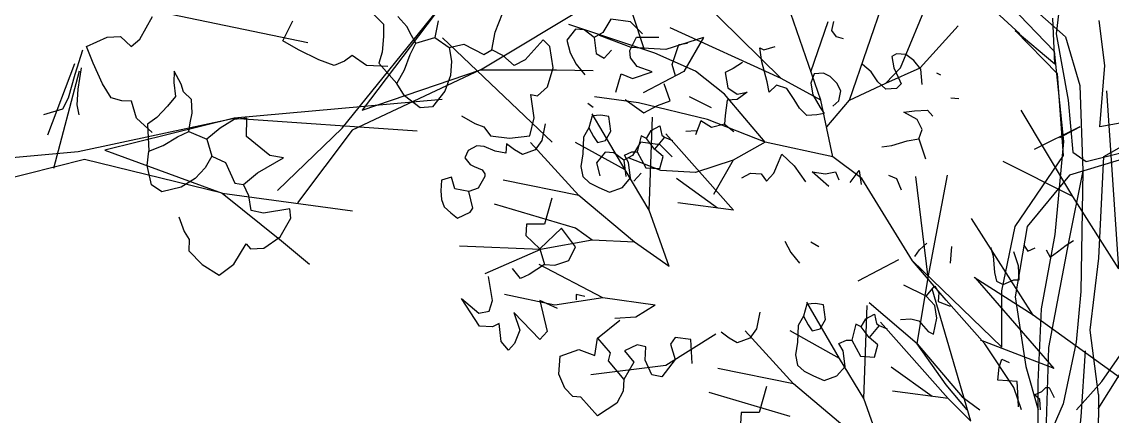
# Model space of a CAD drawing. Extents: x -408 to 1508121, y -29672 to 868845.
# Drawn here: x 1337117 to 1342741, y 167231 to 169266 of the extents above; entities that cross this region are included whole.
import ezdxf

# ---------------------------------------------------------------- set-up
doc = ezdxf.new("R2010")
doc.units = 0
doc.header["$MEASUREMENT"] = 0
doc.layers.get('0').update_dxf_attribs({"lineweight": 25})
doc.layers.add('Vegetation', color=8, linetype='Continuous')

# ---------------------------------------------------------------- blocks, each defined once
blk = doc.blocks.new('tree_elev_19')
for p, q in [((-656.6, 3166.7), (-481.5, 3675.9)), ((78.4, 3597.5), (53.1, 3394.8)), ((-166.5, 3557), (-13.8, 3397.8)), ((-71.4, 3394.8), (-241.9, 3551.5)), ((-891.6, 3240.4), (-1186.5, 3530.7)), ((-481.5, 3277.3), (-382.4, 3519.2)), ((-1477.4, 3444.5), (-1505.1, 3398.5)), ((-1410.6, 3435.3), (-1477.4, 3444.5)), ((-1361.6, 3339.5), (-1403.1, 3463.9)), ((-755.6, 3166.7), (-859.3, 3463.9)), ((48.4, 3291.1), (41.5, 3447.8)), ((-1327, 3328), (-1622, 3427)), ((-1369.1, 3393.9), (-1410.6, 3435.3)), ((-790.2, 3263.5), (-730.3, 3436.3)), ((-717.7, 3406.3), (-710.5, 3436.5)), ((-414.7, 3277.3), (-283.3, 3422.4)), ((221, 3285.5), (201.1, 3440.6)), ((-1599.5, 3410), (-1629.5, 3373.1)), ((-1569.6, 3407.7), (-1599.5, 3410)), ((-1535, 3382.3), (-1569.6, 3407.7)), ((-1505.1, 3398.5), (-1535, 3382.3)), ((-891.6, 3240.4), (-1274, 3415.5)), ((-702, 3384.5), (-717.7, 3406.3)), ((57.7, 3256.5), (-87.5, 3406.3)), ((-87.5, 3406.3), (48.4, 3291.1)), ((-13.8, 3397.8), (47.1, 3335.3)), ((-1535, 3382.3), (-1528.1, 3327)), ((-1408.3, 3347.8), (-1516.6, 3389.2)), ((-1412.3, 3337.2), (-1389.2, 3383.3)), ((-1389.2, 3383.3), (-1313.2, 3383.3)), ((-1159.5, 3382.3), (-1288.5, 3340.9)), ((-1159.5, 3382.3), (-1226.3, 3264.8)), ((-677.8, 3377.2), (-702, 3384.5)), ((53.1, 3394.8), (94.5, 3166.7)), ((-1629.5, 3373.1), (-1618, 3329.3)), ((-1267.1, 3288.8), (-1244.1, 3357.9)), ((-1244.1, 3357.9), (-1214.1, 3362.5)), ((-1500.5, 3310.9), (-1475.1, 3338.6)), ((-1410, 3311.8), (-1412.3, 3337.2)), ((-1288.5, 3340.9), (-1408.3, 3347.8)), ((-958.4, 3298), (-965.3, 3346.4)), ((-965.3, 3346.4), (-951.5, 3339.5)), ((-951.5, 3339.5), (-912.3, 3351)), ((47.1, 3335.3), (78.2, 3024.5)), ((-1618, 3329.3), (-1597.2, 3290.2)), ((-1528.1, 3327), (-1500.5, 3310.9)), ((-1386.9, 3281.9), (-1410, 3311.8)), ((-1186.5, 3265.8), (-1327, 3328)), ((-495.3, 3325.7), (-511.4, 3316.5)), ((-511.4, 3316.5), (-504.5, 3277.3)), ((-463, 3323.4), (-495.3, 3325.7)), ((-435.4, 3302.6), (-463, 3323.4)), ((-1597.2, 3290.2), (-1567.3, 3253.3)), ((-1255.6, 3249.6), (-1267.1, 3288.8)), ((-1025.2, 3295.7), (-1057.5, 3275)), ((-940, 3228.9), (-958.4, 3298)), ((-582.8, 3263.5), (-612.8, 3288.8)), ((-412.4, 3272.7), (-435.4, 3302.6)), ((204.1, 3074.1), (221, 3285.5)), ((-1403.1, 3240.4), (-1336.3, 3263.5)), ((-1336.3, 3263.5), (-1386.9, 3281.9)), ((-1226.3, 3264.8), (-1366.8, 3191.1)), ((-1087.4, 3187.4), (-1186.5, 3265.8)), ((-1057.5, 3275), (-1085.1, 3261.2)), ((-559.8, 3228.9), (-582.8, 3263.5)), ((-532.2, 3224.3), (-481.5, 3277.3)), ((-532.2, 3224.3), (-414.7, 3277.3)), ((-504.5, 3277.3), (-488.4, 3242.7)), ((-407.7, 3219.7), (-412.4, 3272.7)), ((-1460.7, 3194.3), (-1442.2, 3256.5)), ((-1442.2, 3256.5), (-1403.1, 3240.4)), ((-1085.1, 3261.2), (-1075.9, 3208.2)), ((-755.6, 3166.7), (-891.6, 3240.4)), ((-778.7, 3256.5), (-790.2, 3224.3)), ((-746.4, 3258.9), (-778.7, 3256.5)), ((-723.4, 3247.3), (-746.4, 3258.9)), ((-700.4, 3224.3), (-723.4, 3247.3)), ((-488.4, 3242.7), (-479.2, 3222)), ((-343.2, 3251.9), (-357.1, 3258.9)), ((78.4, 2975.5), (57.7, 3256.5)), ((-1274, 3164.4), (-1294.8, 3222)), ((-933.1, 3194.3), (-940, 3228.9)), ((-907.7, 3217.4), (-933.1, 3194.3)), ((-873.2, 3205.9), (-907.7, 3217.4)), ((-790.2, 3224.3), (-783.3, 3185.1)), ((-686.5, 3198.9), (-700.4, 3224.3)), ((-656.6, 3166.7), (-532.2, 3224.3)), ((-532.2, 3203.6), (-559.8, 3228.9)), ((-479.2, 3222), (-495.3, 3205.9)), ((-1075.9, 3208.2), (-1043.6, 3187.4)), ((-847.8, 3169), (-873.2, 3205.9)), ((-693.4, 3164.4), (-686.5, 3198.9)), ((-495.3, 3205.9), (-532.2, 3203.6)), ((269.6, 2586.1), (228.2, 3198.9)), ((-1382.3, 3157.5), (-1534.4, 3178.2)), ((-1131.8, 3140.4), (-1207.9, 3177.3)), ((-946.9, 3021.5), (-1087.4, 3187.4)), ((-1043.6, 3187.4), (-1009.1, 3194.3)), ((-1009.1, 3194.3), (-1043.6, 3169)), ((-783.3, 3185.1), (-758, 3141.3)), ((-281, 3171.3), (-308.7, 3173.6)), ((-1428.4, 3169), (-1363.9, 3122.9)), ((-1145, 3099.9), (-1382.3, 3157.5)), ((-1317.8, 3148.3), (-1274, 3164.4)), ((-1078.2, 3166.7), (-1085.1, 3113.7)), ((-1043.6, 3169), (-1078.2, 3166.7)), ((-829.4, 3139), (-847.8, 3169)), ((-714.2, 2970.9), (-755.6, 3166.7)), ((-734.9, 3074.5), (-656.6, 3166.7)), ((-714.2, 3146), (-693.4, 3164.4)), ((94.5, 3166.7), (110.7, 2987)), ((-1363.9, 3122.9), (-1317.8, 3148.3)), ((-804, 3113.7), (-829.4, 3139)), ((-758, 3141.3), (-744.1, 3120.6)), ((-470, 3125.2), (-433.1, 3129.8)), ((-433.1, 3129.8), (-389.3, 3132.1)), ((-389.3, 3132.1), (-370.9, 3111.4)), ((110.7, 2834.9), (-66.8, 3132.1)), ((-1541.9, 3112.8), (-1553.5, 3071.3)), ((-1429, 2926.1), (-1541.9, 3119.7)), ((-1512, 3115.1), (-1541.9, 3112.8)), ((-1484.3, 3110.5), (-1512, 3115.1)), ((-1477.4, 3059.8), (-1484.3, 3110.5)), ((-1346.1, 2787.9), (-1334.6, 3108.2)), ((-1085.1, 3113.7), (-1087.4, 3083.7)), ((-769.5, 3116), (-804, 3113.7)), ((-744.1, 3120.6), (-769.5, 3116)), ((-423.9, 3099.9), (-470, 3125.2)), ((-1703.2, 3085.1), (-1714.7, 3027.5)), ((-1168.1, 3095.3), (-1186.5, 3046.9)), ((-1131.2, 3072.2), (-1168.1, 3095.3)), ((-946.9, 3021.5), (-1145, 3099.9)), ((-1087.4, 3083.7), (-1131.2, 3072.2)), ((-1087.4, 3083.7), (-1055.2, 3058.4)), ((-407.7, 3065.3), (-423.9, 3099.9)), ((298.8, 3091.8), (204.1, 3074.1)), ((-1553.5, 3071.3), (-1571.9, 3039)), ((-1553.5, 3071.3), (-1537.3, 3041.3)), ((-1495.9, 3027.5), (-1477.4, 3059.8)), ((-1355.3, 3034.4), (-1339.2, 3062.1)), ((-1339.2, 3062.1), (-1309.2, 3078.2)), ((-1309.2, 3078.2), (-1302.3, 3045.9)), ((-1219.4, 3059.8), (-1184.8, 3062.1)), ((-419.3, 3033.1), (-407.7, 3065.3)), ((135.1, 3074.5), (-21.6, 2996.2)), ((66, 3037.7), (135.1, 3074.5)), ((-1571.9, 3039), (-1574.2, 2981.4)), ((-1537.3, 3041.3), (-1523.5, 3020.6)), ((-1373.7, 3043.6), (-1387.6, 2988.3)), ((-1355.3, 3034.4), (-1373.7, 3043.6)), ((-1293.1, 3039), (-1327.7, 2997.6)), ((-1302.3, 3045.9), (-1293.1, 3039)), ((-1293.1, 3039), (-1265.5, 3027.5)), ((-1055.8, 2787.9), (-1288.5, 3050.6)), ((217.1, 2972.7), (348.6, 3046.7)), ((-1836.8, 3016), (-1839.2, 2983.7)), ((-1809.2, 2995.3), (-1836.8, 3016)), ((-1588, 2838.6), (-1753.9, 3020.6)), ((-1714.7, 3027.5), (-1737.8, 2995.3)), ((-1429, 2926.1), (-1599.5, 3020.6)), ((-1523.5, 3020.6), (-1495.9, 3027.5)), ((-1375.4, 3021.5), (-1403.1, 2975.5)), ((-1308.6, 3012.3), (-1375.4, 3021.5)), ((-1327.7, 2997.6), (-1355.3, 3034.4)), ((-946.9, 3021.5), (-1057.5, 2959.3)), ((-714.2, 2970.9), (-946.9, 3021.5)), ((-511.4, 3010), (-458.4, 3026.1)), ((-458.4, 3026.1), (-419.3, 3033.1)), ((-419.3, 3033.1), (-396.2, 2963.9)), ((78.2, 3024.5), (48.7, 2704.2)), ((-1968.2, 2993), (-1979.7, 2967.6)), ((-1938.2, 3009.1), (-1968.2, 2993)), ((-1912.9, 3006.8), (-1938.2, 3009.1)), ((-1876, 2990.7), (-1912.9, 3006.8)), ((-1781.6, 2979.1), (-1809.2, 2995.3)), ((-1737.8, 2995.3), (-1781.6, 2979.1)), ((-1297.7, 2972.2), (-1327.7, 2997.6)), ((-1267.1, 2970.9), (-1308.6, 3012.3)), ((-546, 3005.4), (-511.4, 3010)), ((389.4, 2996.2), (99.1, 2908.6)), ((156.7, 2954.7), (364.1, 3007.7)), ((-1839.2, 2983.7), (-1876, 2990.7)), ((-1574.2, 2981.4), (-1581.1, 2937.7)), ((-1497.5, 2987), (-1527.5, 2950.1)), ((-1467.6, 2984.7), (-1497.5, 2987)), ((-1433, 2959.3), (-1467.6, 2984.7)), ((-1403.1, 2975.5), (-1433, 2959.3)), ((-1431.3, 2976.8), (-1406, 2988.3)), ((-1417.5, 2951.5), (-1431.3, 2976.8)), ((-1406, 2988.3), (-1387.6, 2988.3)), ((-1387.6, 2988.3), (-1357.6, 2933.1)), ((-1309.2, 2930.7), (-1297.7, 2972.2)), ((-900.8, 2952.4), (-889.3, 2980.1)), ((-889.3, 2980.1), (-847.8, 2940.9)), ((-615.1, 2897.1), (-714.2, 2970.9)), ((-87.5, 2731.2), (78.4, 2975.5)), ((110.7, 2987), (156.7, 2954.7)), ((200.2, 2623.1), (217.1, 2972.7)), ((-1979.7, 2967.6), (-1961.3, 2944.6)), ((-1527.5, 2950.1), (-1516, 2906.3)), ((-1433, 2959.3), (-1426.1, 2904)), ((-1410.6, 2898.5), (-1417.5, 2951.5)), ((-1306.3, 2924.8), (-1414.6, 2966.2)), ((-1057.5, 2959.3), (-1186.5, 2917.9)), ((-1057.5, 2959.3), (-1124.3, 2841.8)), ((-916.9, 2915.6), (-900.8, 2952.4)), ((110.7, 2834.9), (-129, 2954.7)), ((-1961.3, 2944.6), (-1947.4, 2937.7)), ((-1947.4, 2937.7), (-1919.8, 2926.1)), ((-1919.8, 2926.1), (-1910.6, 2912.3)), ((-1581.1, 2937.7), (-1574.2, 2903.1)), ((-1346.1, 2787.9), (-1429, 2926.1)), ((-1357.6, 2933.1), (-1309.2, 2930.7)), ((-1186.5, 2917.9), (-1306.3, 2924.8)), ((-847.8, 2940.9), (-808.6, 2885.6)), ((-654.3, 2883.3), (-624.3, 2924.8)), ((-624.3, 2924.8), (-617.4, 2876.4)), ((-1910.6, 2903.1), (-1933.6, 2863.9)), ((-1910.6, 2912.3), (-1910.6, 2903.1)), ((-1574.2, 2903.1), (-1551.2, 2882.4)), ((-1398.5, 2887.9), (-1373.1, 2915.6)), ((-1027.5, 2899.4), (-997.6, 2915.6)), ((-997.6, 2915.6), (-960.7, 2913.3)), ((-960.7, 2913.3), (-942.3, 2887.9)), ((-942.3, 2887.9), (-916.9, 2915.6)), ((-728, 2869.5), (-785.6, 2920.2)), ((-785.6, 2920.2), (-739.5, 2913.3)), ((-739.5, 2913.3), (-705, 2920.2)), ((-705, 2920.2), (-693.4, 2892.5)), ((-522.9, 2908.6), (-495.3, 2897.1)), ((-387, 2556.1), (-428.5, 2904)), ((-387, 2556.1), (-320.2, 2908.6)), ((99.1, 2908.6), (-46, 2731.2)), ((-2060.3, 2891.6), (-2062.6, 2854.7)), ((-2025.8, 2900.8), (-2060.3, 2891.6)), ((-2014.3, 2861.6), (-2025.8, 2900.8)), ((-1588, 2838.6), (-1848.4, 2891.6)), ((-1551.2, 2882.4), (-1518.9, 2866.2)), ((-1438.3, 2866.2), (-1410.6, 2898.5)), ((-1111.1, 2794.8), (-1251.6, 2896.2)), ((-440, 2613.7), (-615.1, 2897.1)), ((-495.3, 2897.1), (-479.2, 2858)), ((-1965.9, 2852.4), (-2014.3, 2861.6)), ((-1933.6, 2863.9), (-1965.9, 2852.4)), ((-1518.9, 2866.2), (-1482, 2850.1)), ((-1482, 2850.1), (-1438.3, 2866.2)), ((-2062.6, 2854.7), (-2060.3, 2824.8)), ((-1952, 2794.8), (-1965.9, 2852.4)), ((-1396.8, 2677.3), (-1588, 2838.6)), ((269.6, 2586.1), (110.7, 2834.9)), ((-2060.3, 2824.8), (-2051.1, 2799.4)), ((-1680.2, 2829.4), (-1705.5, 2739.5)), ((-1055.8, 2787.9), (-1247, 2813.2)), ((-2051.1, 2799.4), (-2028.1, 2778.7)), ((-1961.3, 2781), (-1952, 2794.8)), ((-1599.5, 2725.7), (-1878.3, 2808.6)), ((-2028.1, 2778.7), (-2005, 2760.3)), ((-2005, 2760.3), (-1961.3, 2781)), ((-1277, 2594.4), (-1346.1, 2787.9)), ((-25.3, 2427.1), (-237.2, 2758.9)), ((-1767.7, 2739.5), (-1770, 2700.3)), ((-1705.5, 2739.5), (-1767.7, 2739.5)), ((-1647.9, 2725.7), (-1721.6, 2654.3)), ((-1599.5, 2661.2), (-1647.9, 2725.7)), ((-1541.9, 2684.2), (-1599.5, 2725.7)), ((-133.6, 2510.1), (-87.5, 2731.2)), ((-46, 2731.2), (-87.5, 2489.3)), ((-1770, 2700.3), (-1721.6, 2654.3)), ((48.7, 2704.2), (2.2, 2449)), ((-1541.9, 2684.2), (-1719.3, 2652)), ((-1396.8, 2677.3), (-1541.9, 2684.2)), ((-1277, 2594.4), (-1396.8, 2677.3)), ((-880, 2681.3), (-859.2, 2642.2)), ((-790.1, 2679), (-762.5, 2662.9)), ((87.7, 2667.5), (113.1, 2683.6)), ((-1719.3, 2652), (-1998.1, 2663.5)), ((-1622.6, 2615.1), (-1599.5, 2661.2)), ((-416.9, 2651.4), (-391.5, 2674.4)), ((-306.3, 2662.9), (-310.9, 2605.3)), ((-172.6, 2660.6), (-163.4, 2630.7)), ((-57.4, 2667.5), (-43.6, 2646.8)), ((-43.6, 2646.8), (-18.3, 2658.3)), ((57.8, 2644.5), (87.7, 2667.5)), ((-1719.3, 2652), (-1910.6, 2569)), ((-1721.6, 2654.3), (-1705.5, 2601.3)), ((-859.2, 2642.2), (-829.3, 2605.3)), ((-433, 2628.3), (-416.9, 2651.4)), ((-75.9, 2596.1), (-92, 2644.5)), ((18.6, 2651.4), (32.4, 2626)), ((32.4, 2626), (57.8, 2644.5)), ((-1671, 2599), (-1622.6, 2615.1)), ((-488.3, 2616.8), (-628.8, 2543.1)), ((-324.8, 2477.8), (-440, 2613.7)), ((-440, 2613.7), (-133.6, 2316.5)), ((-163.4, 2630.7), (-158.8, 2573.1)), ((170.4, 2374.8), (200.2, 2623.1)), ((-1788.5, 2552.9), (-1816.1, 2587.5)), ((-1705.5, 2601.3), (-1758.5, 2566.7)), ((-1505.1, 2486.1), (-1724, 2601.3)), ((-1705.5, 2601.3), (-1671, 2599)), ((-73.6, 2547.7), (-75.9, 2596.1)), ((-1758.5, 2566.7), (-1788.5, 2552.9)), ((-158.8, 2573.1), (-151.9, 2543.1)), ((-1885.2, 2476.9), (-1899.1, 2559.8)), ((-423.9, 2328), (-387, 2556.1)), ((-25.3, 2427.1), (-228, 2556.1)), ((46.2, 2243.6), (-223.3, 2554.6)), ((-151.9, 2543.1), (-128.9, 2531.6)), ((-128.9, 2531.6), (-92, 2547.7)), ((-92, 2547.7), (-73.6, 2547.7)), ((-393.8, 2492.4), (-469.9, 2529.3)), ((-393.8, 2492.4), (-363.9, 2527)), ((-363.9, 2527), (-350, 2503.9)), ((-1671, 2460.7), (-1843.8, 2497.6)), ((-1567.3, 2490.7), (-1597.2, 2497.6)), ((-1597.2, 2497.6), (-1597.2, 2479.2)), ((-239.5, 2061.6), (-373.1, 2517.8)), ((-350, 2503.9), (-352.4, 2474)), ((-133.6, 2316.5), (-133.6, 2510.1)), ((-1929, 2389.3), (-1991.2, 2483.8)), ((-1991.2, 2483.8), (-1931.3, 2433.1)), ((-1896.8, 2440), (-1885.2, 2476.9)), ((-1661.7, 2449.2), (-1721.6, 2476.9)), ((-1721.6, 2476.9), (-1696.3, 2370.9)), ((-1505.1, 2486.1), (-1671, 2460.7)), ((-1325.4, 2460.7), (-1505.1, 2486.1)), ((-363.9, 2460.2), (-393.8, 2492.4)), ((-191.2, 2328), (-324.8, 2477.8)), ((-87.5, 2489.3), (-50.6, 2249.7)), ((-1325.4, 2460.7), (-1392.2, 2419.3)), ((-803.9, 2464.8), (-815.5, 2423.3)), ((-691, 2278.1), (-803.9, 2471.7)), ((-774, 2467.1), (-803.9, 2464.8)), ((-746.3, 2462.5), (-774, 2467.1)), ((-739.4, 2411.8), (-746.3, 2462.5)), ((-608.1, 2139.9), (-596.6, 2460.2)), ((-423.9, 2328), (-589.8, 2468.6)), ((-357, 2416.4), (-363.9, 2460.2)), ((-352.4, 2474), (-310.9, 2457.9)), ((-1931.3, 2433.1), (-1896.8, 2440)), ((-1721.6, 2343.2), (-1811.5, 2435.4)), ((-1811.5, 2435.4), (-1790.8, 2375.5)), ((-965.2, 2437.1), (-976.7, 2379.5)), ((-601.2, 2414.1), (-571.2, 2430.2)), ((-571.2, 2430.2), (-564.3, 2397.9)), ((2.2, 2449), (-9.4, 2195.8)), ((-1523.5, 2347.8), (-1447.5, 2410)), ((-1392.2, 2419.3), (-1463.6, 2414.7)), ((-815.5, 2423.3), (-833.9, 2391)), ((-815.5, 2423.3), (-799.3, 2393.3)), ((-757.9, 2379.5), (-739.4, 2411.8)), ((-617.3, 2386.4), (-601.2, 2414.1)), ((-481.4, 2411.8), (-446.8, 2414.1)), ((-446.8, 2414.1), (-419.2, 2407.2)), ((-368.5, 2361.1), (-357, 2416.4)), ((290.4, 2199), (-25.3, 2427.1)), ((-1885.2, 2387), (-1929, 2389.3)), ((-1862.2, 2398.5), (-1885.2, 2387)), ((-1855.3, 2336.3), (-1862.2, 2398.5)), ((-833.9, 2391), (-836.2, 2333.4)), ((-799.3, 2393.3), (-785.5, 2372.6)), ((-635.7, 2395.6), (-649.6, 2340.3)), ((-617.3, 2386.4), (-635.7, 2395.6)), ((-589.7, 2349.6), (-617.3, 2386.4)), ((-555.1, 2391), (-589.7, 2349.6)), ((-564.3, 2397.9), (-555.1, 2391)), ((-555.1, 2391), (-527.5, 2379.5)), ((-317.8, 2139.9), (-550.5, 2402.6)), ((-419.2, 2407.2), (-386.9, 2370.3)), ((-1790.8, 2375.5), (-1809.2, 2329.4)), ((-1696.3, 2370.9), (-1721.6, 2343.2)), ((-1071.2, 2347.3), (-1098.8, 2368)), ((-850, 2190.6), (-1015.9, 2372.6)), ((-976.7, 2379.5), (-999.8, 2347.3)), ((-691, 2278.1), (-861.5, 2372.6)), ((-785.5, 2372.6), (-757.9, 2379.5)), ((-386.9, 2370.3), (-368.5, 2361.1)), ((198.7, 2154.1), (170.4, 2374.8)), ((-1532.7, 2287.9), (-1523.5, 2347.8)), ((-1523.5, 2347.8), (-1479.7, 2297.1)), ((-1116.7, 2361.1), (-1288.5, 2253.4)), ((-1256.2, 2350.1), (-1272.4, 2327.1)), ((-1203.2, 2343.2), (-1256.2, 2350.1)), ((-1198.6, 2260.3), (-1203.2, 2343.2)), ((-1043.6, 2331.1), (-1071.2, 2347.3)), ((-999.8, 2347.3), (-1043.6, 2331.1)), ((-693.3, 2328.8), (-668, 2340.3)), ((-668, 2340.3), (-649.6, 2340.3)), ((-649.6, 2340.3), (-619.6, 2285.1)), ((-559.7, 2324.2), (-589.7, 2349.6)), ((46.2, 2243.6), (-207.2, 2340.3)), ((-1829.9, 2306.4), (-1855.3, 2336.3)), ((-1809.2, 2329.4), (-1829.9, 2306.4)), ((-1387.6, 2324.8), (-1431.3, 2304.1)), ((-1357.6, 2317.9), (-1387.6, 2324.8)), ((-1359.9, 2271.8), (-1357.6, 2317.9)), ((-1272.4, 2327.1), (-1256.2, 2274.1)), ((-836.2, 2333.4), (-843.1, 2289.7)), ((-679.5, 2303.5), (-693.3, 2328.8)), ((-571.2, 2282.7), (-559.7, 2324.2)), ((-324.8, 2187.5), (-423.9, 2328)), ((-423.9, 2328), (-269.5, 2146)), ((-92.1, 2178.3), (-191.2, 2328)), ((-1652.5, 2285.6), (-1588, 2308.7)), ((-1588, 2308.7), (-1532.7, 2287.9)), ((-1479.7, 2297.1), (-1486.6, 2269.5)), ((-1431.3, 2304.1), (-1399.1, 2264.9)), ((-672.6, 2250.5), (-679.5, 2303.5)), ((211.1, 2199), (289.5, 2311.9)), ((-1657.1, 2223.4), (-1652.5, 2285.6)), ((-1256.2, 2274.1), (-1302.3, 2214.2)), ((-843.1, 2289.7), (-836.2, 2255.1)), ((-608.1, 2139.9), (-691, 2278.1)), ((-619.6, 2285.1), (-571.2, 2282.7)), ((-142.8, 2247.4), (-133.6, 2275)), ((-133.6, 2275), (-108.2, 2263.5)), ((-1288.5, 2253.4), (-1546.5, 2221.1)), ((-1486.6, 2269.5), (-1433.6, 2205)), ((-1399.1, 2264.9), (-1433.6, 2205)), ((-1336.9, 2221.1), (-1359.9, 2271.8)), ((-836.2, 2255.1), (-813.2, 2234.4)), ((-700.3, 2218.2), (-672.6, 2250.5)), ((301, 2270.4), (197.3, 2104.5)), ((-850, 2190.6), (-1110.4, 2243.6)), ((-813.2, 2234.4), (-780.9, 2218.2)), ((-373.1, 2146.8), (-513.6, 2248.2)), ((-147.4, 2203.6), (-142.8, 2247.4)), ((-50.6, 2249.7), (-8.8, 2101.3)), ((-1636.4, 2175), (-1657.1, 2223.4)), ((-1433.6, 2205), (-1436, 2165.8)), ((-1302.3, 2214.2), (-1336.9, 2221.1)), ((-780.9, 2218.2), (-744, 2202.1)), ((-744, 2202.1), (-700.3, 2218.2)), ((-658.8, 2029.3), (-850, 2190.6)), ((-252.6, 2101.3), (-324.8, 2187.5)), ((-80.6, 2199), (-147.4, 2203.6)), ((-78.3, 2159.8), (-80.6, 2199)), ((-9.4, 2195.8), (-9.7, 1991.4)), ((123.7, 2101.3), (211.1, 2199)), ((-1608.8, 2147.4), (-1636.4, 2175)), ((-1436, 2165.8), (-1456.7, 2124.3)), ((-861.5, 2077.7), (-1140.3, 2160.6)), ((-942.2, 2181.4), (-967.5, 2091.5)), ((-317.8, 2139.9), (-509, 2165.2)), ((-65.5, 2101.3), (-92.1, 2178.3)), ((-76, 2111.5), (-78.3, 2159.8)), ((-20.7, 2152.9), (4.7, 2164.5)), ((4.7, 2164.5), (18.5, 2178.3)), ((18.5, 2178.3), (30, 2178.3)), ((30, 2178.3), (46.1, 2143.7)), ((-1581.1, 2145.1), (-1608.8, 2147.4)), ((-1523.5, 2080.6), (-1581.1, 2145.1)), ((-539, 1946.4), (-608.1, 2139.9)), ((-239.5, 2061.6), (-317.8, 2139.9)), ((-269.5, 2146), (-209.5, 2101.3)), ((-2.2, 2136.8), (-20.7, 2152.9)), ((198.7, 2154.1), (196.8, 1671.3)), ((-1456.7, 2124.3), (-1523.5, 2080.6)), ((-0.7, 2101.3), (-2.2, 2136.8)), ((981.5, 1842.2), (1188.9, 2098)), ((1188.9, 2098), (1023, 1879.1)), ((1267.2, 1962), (1499.6, 2102.1)), ((1297.2, 2040.4), (1320.2, 2098)), ((-1029.7, 2091.5), (-1032, 2052.3)), ((-967.5, 2091.5), (-1029.7, 2091.5)), ((564.2, 2025.4), (590.2, 2072.5)), ((609, 2081.1), (910.7, 2018.5)), ((1046.1, 2077.2), (1066.8, 2056.5)), ((1115.2, 2051.9), (1096.7, 2072.6)), ((859.4, 2021.9), (880.2, 2063.4)), ((1066.8, 2056.5), (1066.8, 2031.2)), ((1124.4, 2033.5), (1115.2, 2051.9)), ((1179.7, 2063.4), (1172.8, 2028.9)), ((454.4, 2010.3), (496.5, 2029.6)), ((496.5, 2029.6), (524.2, 2031)), ((524.2, 2031), (546.1, 2010.4)), ((546.1, 2010.4), (564.2, 2025.4)), ((1066.8, 2031.2), (1064.5, 1998.9)), ((1133.6, 2017.3), (1124.4, 2033.5)), ((1133.6, 2017.3), (1172.8, 2028.9)), ((1172.8, 2028.9), (1202.7, 2008.1)), ((1188.8, 2028.2), (1415.1, 1813.3)), ((1290.3, 2003.5), (1297.2, 2040.4)), ((446.2, 2003.2), (430, 1952.5)), ((467.9, 1975.8), (454.4, 2010.3)), ((891.7, 2003.5), (859.4, 2021.9)), ((933.2, 1982.8), (891.7, 2003.5)), ((1122.1, 1994.3), (1133.6, 2017.3)), ((1202.7, 2008.1), (1232.7, 2015)), ((1202.7, 2008.1), (1207.3, 1980.5)), ((1232.7, 2015), (1274.2, 1994.3)), ((1274.2, 1994.3), (1290.3, 2003.5)), ((1313.3, 1992), (1290.3, 2003.5)), ((1396.3, 2024.2), (1359.4, 1982.8)), ((1410.1, 2010.4), (1396.3, 2024.2)), ((1417, 1966.6), (1410.1, 2010.4)), ((965.4, 1971.3), (933.2, 1982.8)), ((986.2, 1980.5), (965.4, 1971.3)), ((1002.3, 1992), (986.2, 1980.5)), ((1032.2, 1971.3), (1002.3, 1992)), ((1064.5, 1998.9), (1057.6, 1975.9)), ((1110.6, 1962), (1122.1, 1994.3)), ((1207.3, 1980.5), (1205, 1950.5)), ((1336.4, 1971.3), (1313.3, 1992)), ((1359.4, 1982.8), (1336.4, 1971.3)), ((374.3, 1827.9), (430, 1975.5)), ((439.2, 1959.4), (386.2, 1758.9)), ((436.9, 1922.5), (443.8, 1966.3)), ((487.2, 1933.6), (467.9, 1975.8)), ((635.2, 1959.4), (634.4, 1936.3)), ((649.5, 1933), (635.2, 1959.4)), ((1267.2, 1962), (1002.3, 1837.6)), ((1023, 1879.1), (1267.2, 1962)), ((1076, 1968.9), (1032.2, 1971.3)), ((1057.6, 1975.9), (1094.4, 1934.4)), ((1094.4, 1934.4), (1110.6, 1962)), ((1267.2, 1962), (1423.9, 1962)), ((1405.5, 1927.5), (1417, 1966.6)), ((1423.9, 1962), (1499.6, 1960.8)), ((430, 1952.5), (416.2, 1904.1)), ((634.4, 1936.3), (637.5, 1907.2)), ((1205, 1950.5), (1193.5, 1918.3)), ((434.6, 1890.3), (436.9, 1922.5)), ((505.1, 1904.4), (487.2, 1933.6)), ((654.5, 1917.2), (649.5, 1933)), ((671, 1900.9), (654.5, 1917.2)), ((1110.6, 1909), (1094.4, 1934.4)), ((1193.5, 1918.3), (1168.2, 1886)), ((1384.7, 1909), (1405.5, 1927.5)), ((416.2, 1904.1), (404.7, 1881.1)), ((439.2, 1869.5), (434.6, 1890.3)), ((527, 1898.6), (505.1, 1904.4)), ((546.8, 1897.4), (527, 1898.6)), ((557.1, 1862.5), (546.8, 1897.4)), ((637.5, 1907.2), (621.6, 1887.4)), ((672.3, 1873.2), (671, 1900.9)), ((1188.3, 1900.9), (758.6, 1862.9)), ((1142.8, 1883.7), (1110.6, 1909)), ((1377.8, 1863), (1370.9, 1911.3)), ((1370.9, 1911.3), (1384.7, 1909)), ((1499.6, 1884.5), (1488.4, 1892.9)), ((404.7, 1881.1), (365.5, 1869.5)), ((621.6, 1887.4), (599.6, 1863.8)), ((667.9, 1853.1), (672.3, 1873.2)), ((1168.2, 1886), (1142.8, 1883.7)), ((1228.1, 1867.6), (1255.7, 1851.4)), ((436.7, 1793.8), (758.6, 1862.9)), ((758.6, 1862.9), (492.1, 1796.5)), ((589.8, 1833.2), (557.1, 1862.5)), ((599.6, 1863.8), (579.8, 1850.2)), ((579.8, 1850.2), (582.5, 1794.7)), ((665, 1834.8), (667.9, 1853.1)), ((759, 1859.6), (729.8, 1841.7)), ((758.6, 1862.9), (1136.2, 1836.2)), ((784.9, 1862.4), (759, 1859.6)), ((784.1, 1824.6), (784.9, 1862.4)), ((1255.7, 1851.4), (1274.2, 1844.5)), ((1368.6, 1826.1), (1377.8, 1863)), ((612.4, 1806.1), (641.6, 1824)), ((641.6, 1824), (665, 1834.8)), ((665, 1834.8), (702.7, 1819.2)), ((729.8, 1841.7), (702.7, 1819.2)), ((832.5, 1785.6), (784.1, 1824.6)), ((847.9, 1713.2), (981.5, 1842.2)), ((1002.3, 1837.6), (889.4, 1687.9)), ((1274.2, 1844.5), (1288, 1826.1)), ((1288, 1826.1), (1327.1, 1821.5)), ((1327.1, 1821.5), (1368.6, 1826.1)), ((582.5, 1794.7), (612.4, 1806.1)), ((702.7, 1819.2), (713, 1784.2)), ((251.7, 1777.1), (436.7, 1793.8)), ((492.1, 1796.5), (734.4, 1707.9)), ((579.1, 1764.9), (582.5, 1794.7)), ((713, 1784.2), (699.3, 1759.8)), ((713, 1784.2), (740.7, 1770.8)), ((806.8, 1750.1), (860.9, 1780.5)), ((860.9, 1780.5), (832.5, 1785.6)), ((450, 1777.2), (268.1, 1731.4)), ((734.4, 1707.9), (450, 1777.2)), ((588.3, 1724.9), (579.1, 1764.9)), ((699.3, 1759.8), (678.7, 1737.9)), ((740.7, 1770.8), (760, 1728.6)), ((678.7, 1737.9), (649.5, 1720)), ((778.3, 1725.7), (806.8, 1750.1)), ((609.5, 1710.8), (588.3, 1724.9)), ((649.5, 1720), (609.5, 1710.8)), ((760, 1728.6), (778.3, 1725.7)), ((789, 1702.3), (778.3, 1725.7)), ((734.4, 1707.9), (1003.2, 1671.2)), ((734.4, 1707.9), (856.4, 1609.6)), ((794, 1671.7), (789, 1702.3)), ((819.1, 1666.2), (794, 1671.7)), ((873.9, 1675.4), (819.1, 1666.2)), ((876, 1655.9), (873.9, 1675.4)), ((644.6, 1658.9), (656, 1629)), ((853.9, 1617.5), (876, 1655.9)), ((656, 1629), (666, 1612)), ((666, 1612), (665.2, 1589)), ((758.3, 1561.3), (783.3, 1603.3)), ((783.3, 1603.3), (792.6, 1592.9)), ((820.3, 1594.2), (853.9, 1617.5)), ((856.4, 1609.6), (914.6, 1561.1)), ((665.2, 1589), (692.9, 1560.8)), ((792.6, 1592.9), (820.3, 1594.2)), ((692.9, 1560.8), (728, 1538.4)), ((728, 1538.4), (758.3, 1561.3))]:
    blk.add_line(p, q)
for points in [[(-2.1, 3462.1), (86.2, 3383.7), (135.2, 3217.1), (145, 2923.2), (96, 2678.2), (27.4, 2315.6), (17.6, 2021.6)], [(145, 2923.2), (137.8, 2508.5), (122.6, 2334.1), (77.1, 2121.9), (31.6, 2015.7)], [(153, 2303.8), (137.8, 2076.4), (99.9, 1697.3), (24, 1341), (1.3, 1196.9)]]:
    blk.add_lwpolyline(points)

msp = doc.modelspace()

# ---------------------------------------------------------------- block references
at = {"layer": 'Vegetation'}
for p, xscale, yscale, zscale in [((1336315.1, 164112), 2.5, 2.5, 2.5), ((1342371.9, 164112), 1.5, 1.5, 1.5)]:
    msp.add_blockref('tree_elev_19', p, dxfattribs=dict(at, xscale=xscale, yscale=yscale, zscale=zscale))

doc.saveas('drawing.dxf')
